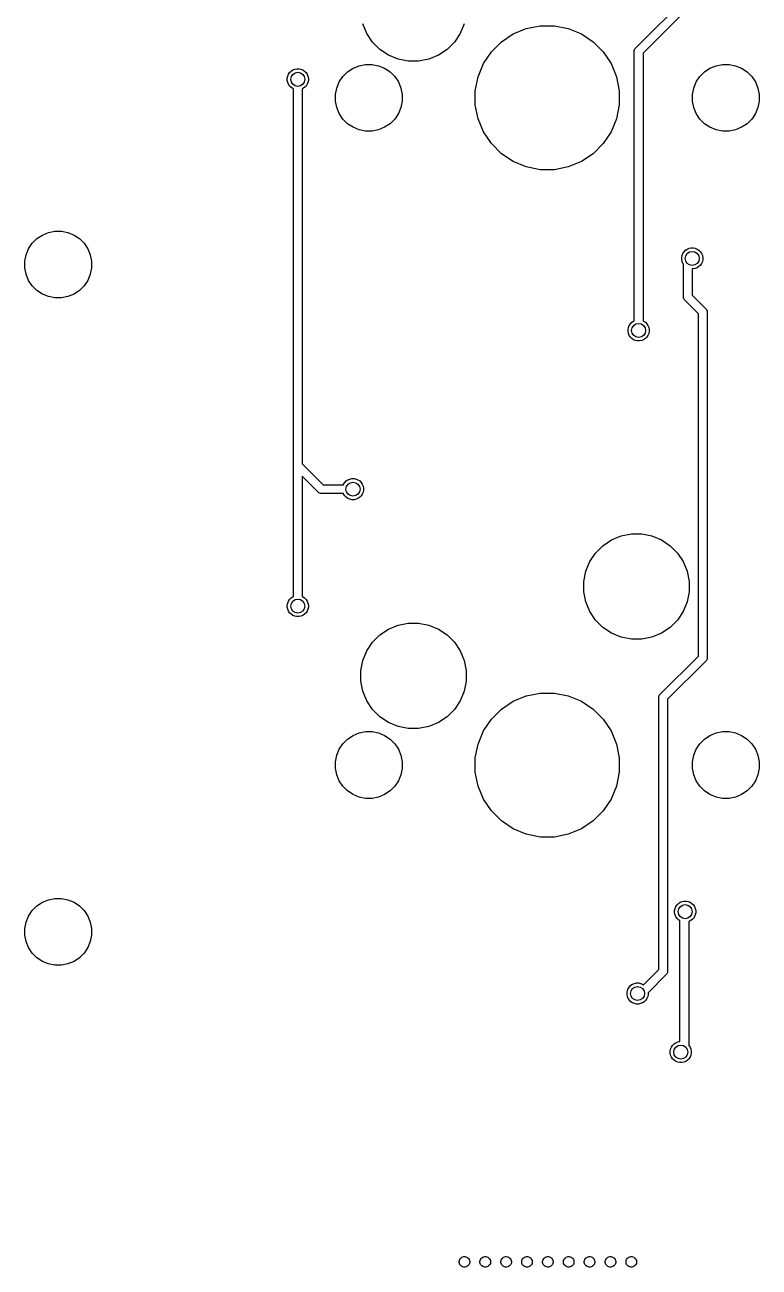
# Model space of a CAD drawing. Extents: x 0.5 to 11.1, y -4 to -0.9.
# Drawn here: x 1.702 to 2.525, y -3.281 to -1.888 of the extents above; entities that cross this region are included whole.
import ezdxf

# ---------------------------------------------------------------- set-up
doc = ezdxf.new("R2010")
doc.units = 0
doc.header["$MEASUREMENT"] = 0
doc.layers.add('BLACK', color=7, linetype='CONTINUOUS')

msp = doc.modelspace()

# ---------------------------------------------------------------- linework, layer by layer
at = {"layer": 'BLACK', "linetype": 'CONTINUOUS'}
for p, q in [((2.38675, -1.91387), (2.46781, -1.8328)), ((2.47605, -1.83849), (2.39498, -1.91956)), ((2.08536, -1.89766), (2.08091, -1.88691)), ((2.19448, -1.88691), (2.19003, -1.89766)), ((2.24947, -1.89816), (2.26416, -1.89208)), ((2.26416, -1.89208), (2.27975, -1.88898)), ((2.27975, -1.88898), (2.29565, -1.88898)), ((2.29565, -1.88898), (2.31124, -1.89208)), ((2.31124, -1.89208), (2.32593, -1.89816)), ((2.09183, -1.90733), (2.08536, -1.89766)), ((2.10005, -1.91556), (2.09183, -1.90733)), ((2.18357, -1.90733), (2.17534, -1.91556)), ((2.19003, -1.89766), (2.18357, -1.90733)), ((2.22501, -1.91824), (2.23625, -1.90699)), ((2.23625, -1.90699), (2.24947, -1.89816)), ((2.32593, -1.89816), (2.33915, -1.90699)), ((2.33915, -1.90699), (2.35039, -1.91824)), ((2.10972, -1.92202), (2.10005, -1.91556)), ((2.17534, -1.91556), (2.16567, -1.92202)), ((2.21617, -1.93146), (2.22501, -1.91824)), ((2.35039, -1.91824), (2.35922, -1.93146)), ((2.38511, -1.91752), (2.38521, -1.91655)), ((2.38514, -1.91776), (2.38511, -1.91752)), ((2.38514, -2.21977), (2.38514, -1.91776)), ((2.38521, -1.91655), (2.38549, -1.91563)), ((2.38549, -1.91563), (2.38595, -1.91477)), ((2.38595, -1.91477), (2.38641, -1.91421)), ((2.38641, -1.91421), (2.38656, -1.91402)), ((2.38641, -1.91421), (2.38641, -1.91421)), ((2.38656, -1.91402), (2.38675, -1.91387)), ((2.39498, -1.91956), (2.39498, -2.21977)), ((2.06998, -1.93654), (2.07679, -1.93372)), ((2.07679, -1.93372), (2.08401, -1.93228)), ((2.08401, -1.93228), (2.09138, -1.93228)), ((2.09138, -1.93228), (2.09861, -1.93372)), ((2.09861, -1.93372), (2.10541, -1.93654)), ((2.12047, -1.92647), (2.10972, -1.92202)), ((2.13188, -1.92874), (2.12047, -1.92647)), ((2.14351, -1.92874), (2.13188, -1.92874)), ((2.15492, -1.92647), (2.14351, -1.92874)), ((2.16567, -1.92202), (2.15492, -1.92647)), ((2.21009, -1.94614), (2.21617, -1.93146)), ((2.35922, -1.93146), (2.3653, -1.94614)), ((2.46998, -1.93654), (2.47679, -1.93372)), ((2.47679, -1.93372), (2.48401, -1.93228)), ((2.48401, -1.93228), (2.49138, -1.93228)), ((2.49138, -1.93228), (2.49861, -1.93372)), ((2.49861, -1.93372), (2.50541, -1.93654)), ((1.99636, -1.94785), (1.99681, -1.94557)), ((1.99636, -1.95018), (1.99636, -1.94785)), ((1.99681, -1.94557), (1.9977, -1.94342)), ((1.9977, -1.94342), (1.999, -1.94149)), ((1.999, -1.94149), (2.00064, -1.93984)), ((2.00064, -1.93984), (2.00257, -1.93855)), ((2.00257, -1.93855), (2.00472, -1.93766)), ((2.00472, -1.93766), (2.00701, -1.9372)), ((2.00701, -1.9372), (2.00933, -1.9372)), ((2.00933, -1.9372), (2.01161, -1.93766)), ((2.01161, -1.93766), (2.01376, -1.93855)), ((2.01376, -1.93855), (2.0157, -1.93984)), ((2.0157, -1.93984), (2.01734, -1.94149)), ((2.01734, -1.94149), (2.01864, -1.94342)), ((2.01864, -1.94342), (2.01953, -1.94557)), ((2.01953, -1.94557), (2.01998, -1.94785)), ((2.01998, -1.94785), (2.01998, -1.95018)), ((2.05455, -1.95197), (2.05865, -1.94584)), ((2.05865, -1.94584), (2.06385, -1.94063)), ((2.06385, -1.94063), (2.06998, -1.93654)), ((2.10541, -1.93654), (2.11154, -1.94063)), ((2.11154, -1.94063), (2.11675, -1.94584)), ((2.11675, -1.94584), (2.12084, -1.95197)), ((2.20699, -1.96174), (2.21009, -1.94614)), ((2.3653, -1.94614), (2.36841, -1.96174)), ((2.45455, -1.95197), (2.45865, -1.94584)), ((2.45865, -1.94584), (2.46385, -1.94063)), ((2.46385, -1.94063), (2.46998, -1.93654)), ((2.50541, -1.93654), (2.51154, -1.94063)), ((2.51154, -1.94063), (2.51675, -1.94584)), ((2.51675, -1.94584), (2.52084, -1.95197)), ((1.99681, -1.95246), (1.99636, -1.95018)), ((1.9977, -1.95461), (1.99681, -1.95246)), ((1.999, -1.95654), (1.9977, -1.95461)), ((2.00064, -1.95819), (1.999, -1.95654)), ((2.00257, -1.95948), (2.00064, -1.95819)), ((2.00325, -1.95976), (2.00257, -1.95948)), ((2.00325, -2.38184), (2.00325, -1.95976)), ((2.01376, -1.95948), (2.01309, -1.95976)), ((2.01309, -1.95976), (2.01309, -2.38005)), ((2.0157, -1.95819), (2.01376, -1.95948)), ((2.01734, -1.95654), (2.0157, -1.95819)), ((2.01864, -1.95461), (2.01734, -1.95654)), ((2.01953, -1.95246), (2.01864, -1.95461)), ((2.01998, -1.95018), (2.01953, -1.95246)), ((2.0503, -1.966), (2.05173, -1.95878)), ((2.05173, -1.95878), (2.05455, -1.95197)), ((2.12084, -1.95197), (2.12366, -1.95878)), ((2.12366, -1.95878), (2.1251, -1.966)), ((2.20699, -1.97763), (2.20699, -1.96174)), ((2.36841, -1.96174), (2.36841, -1.97763)), ((2.4503, -1.966), (2.45173, -1.95878)), ((2.45173, -1.95878), (2.45455, -1.95197)), ((2.52084, -1.95197), (2.52366, -1.95878)), ((2.52366, -1.95878), (2.5251, -1.966)), ((2.0503, -1.97337), (2.0503, -1.966)), ((2.05173, -1.98059), (2.0503, -1.97337)), ((2.1251, -1.97337), (2.12366, -1.98059)), ((2.1251, -1.966), (2.1251, -1.97337)), ((2.4503, -1.97337), (2.4503, -1.966)), ((2.45173, -1.98059), (2.4503, -1.97337)), ((2.5251, -1.97337), (2.52366, -1.98059)), ((2.5251, -1.966), (2.5251, -1.97337)), ((2.05455, -1.9874), (2.05173, -1.98059)), ((2.05865, -1.99353), (2.05455, -1.9874)), ((2.12084, -1.9874), (2.11675, -1.99353)), ((2.12366, -1.98059), (2.12084, -1.9874)), ((2.21009, -1.99323), (2.20699, -1.97763)), ((2.36841, -1.97763), (2.3653, -1.99323)), ((2.45455, -1.9874), (2.45173, -1.98059)), ((2.45865, -1.99353), (2.45455, -1.9874)), ((2.52084, -1.9874), (2.51675, -1.99353)), ((2.52366, -1.98059), (2.52084, -1.9874)), ((2.06385, -1.99874), (2.05865, -1.99353)), ((2.06998, -2.00283), (2.06385, -1.99874)), ((2.07679, -2.00565), (2.06998, -2.00283)), ((2.10541, -2.00283), (2.09861, -2.00565)), ((2.11154, -1.99874), (2.10541, -2.00283)), ((2.11675, -1.99353), (2.11154, -1.99874)), ((2.21617, -2.00791), (2.21009, -1.99323)), ((2.3653, -1.99323), (2.35922, -2.00791)), ((2.46385, -1.99874), (2.45865, -1.99353)), ((2.46998, -2.00283), (2.46385, -1.99874)), ((2.47679, -2.00565), (2.46998, -2.00283)), ((2.50541, -2.00283), (2.49861, -2.00565)), ((2.51154, -1.99874), (2.50541, -2.00283)), ((2.51675, -1.99353), (2.51154, -1.99874)), ((2.08401, -2.00709), (2.07679, -2.00565)), ((2.09138, -2.00709), (2.08401, -2.00709)), ((2.09861, -2.00565), (2.09138, -2.00709)), ((2.22501, -2.02113), (2.21617, -2.00791)), ((2.35922, -2.00791), (2.35039, -2.02113)), ((2.48401, -2.00709), (2.47679, -2.00565)), ((2.49138, -2.00709), (2.48401, -2.00709)), ((2.49861, -2.00565), (2.49138, -2.00709)), ((2.23625, -2.03238), (2.22501, -2.02113)), ((2.24947, -2.04121), (2.23625, -2.03238)), ((2.33915, -2.03238), (2.32593, -2.04121)), ((2.35039, -2.02113), (2.33915, -2.03238)), ((2.26416, -2.04729), (2.24947, -2.04121)), ((2.32593, -2.04121), (2.31124, -2.04729)), ((2.27975, -2.05039), (2.26416, -2.04729)), ((2.29565, -2.05039), (2.27975, -2.05039)), ((2.31124, -2.04729), (2.29565, -2.05039)), ((1.71061, -2.13285), (1.71582, -2.12764)), ((1.71582, -2.12764), (1.72195, -2.12355)), ((1.72195, -2.12355), (1.72876, -2.12073)), ((1.72876, -2.12073), (1.73598, -2.11929)), ((1.73598, -2.11929), (1.74335, -2.11929)), ((1.74335, -2.11929), (1.75057, -2.12073)), ((1.75057, -2.12073), (1.75738, -2.12355)), ((1.75738, -2.12355), (1.76351, -2.12764)), ((1.76351, -2.12764), (1.76872, -2.13285)), ((1.7037, -2.14578), (1.70652, -2.13898)), ((1.70652, -2.13898), (1.71061, -2.13285)), ((1.76872, -2.13285), (1.77281, -2.13898)), ((1.77281, -2.13898), (1.77563, -2.14578)), ((2.43874, -2.14636), (2.43963, -2.14421)), ((2.43963, -2.14421), (2.44092, -2.14227)), ((2.44092, -2.14227), (2.44257, -2.14063)), ((2.44257, -2.14063), (2.4445, -2.13934)), ((2.4445, -2.13934), (2.44665, -2.13845)), ((2.44665, -2.13845), (2.44894, -2.13799)), ((2.44894, -2.13799), (2.45126, -2.13799)), ((2.45126, -2.13799), (2.45354, -2.13845)), ((2.45354, -2.13845), (2.45569, -2.13934)), ((2.45569, -2.13934), (2.45763, -2.14063)), ((2.45763, -2.14063), (2.45927, -2.14227)), ((2.45927, -2.14227), (2.46057, -2.14421)), ((2.46057, -2.14421), (2.46146, -2.14636)), ((1.70226, -2.15301), (1.7037, -2.14578)), ((1.70226, -2.16038), (1.70226, -2.15301)), ((1.77563, -2.14578), (1.77707, -2.15301)), ((1.77707, -2.15301), (1.77707, -2.16038)), ((2.43829, -2.14864), (2.43874, -2.14636)), ((2.43829, -2.15097), (2.43829, -2.14864)), ((2.43874, -2.15325), (2.43829, -2.15097)), ((2.43963, -2.1554), (2.43874, -2.15325)), ((2.44026, -2.15633), (2.43963, -2.1554)), ((2.44026, -2.19287), (2.44026, -2.15633)), ((2.45927, -2.15733), (2.45763, -2.15898)), ((2.46057, -2.1554), (2.45927, -2.15733)), ((2.46146, -2.15325), (2.46057, -2.1554)), ((2.46146, -2.14636), (2.46191, -2.14864)), ((2.46191, -2.15097), (2.46146, -2.15325)), ((2.46191, -2.14864), (2.46191, -2.15097)), ((1.7037, -2.1676), (1.70226, -2.16038)), ((1.70652, -2.17441), (1.7037, -2.1676)), ((1.77563, -2.1676), (1.77281, -2.17441)), ((1.77707, -2.16038), (1.77563, -2.1676)), ((2.45126, -2.16161), (2.4501, -2.16161)), ((2.4501, -2.16161), (2.4501, -2.19107)), ((2.45354, -2.16116), (2.45126, -2.16161)), ((2.45569, -2.16027), (2.45354, -2.16116)), ((2.45763, -2.15898), (2.45569, -2.16027)), ((1.71061, -2.18054), (1.70652, -2.17441)), ((1.71582, -2.18574), (1.71061, -2.18054)), ((1.72195, -2.18984), (1.71582, -2.18574)), ((1.76351, -2.18574), (1.75738, -2.18984)), ((1.76872, -2.18054), (1.76351, -2.18574)), ((1.77281, -2.17441), (1.76872, -2.18054)), ((1.72876, -2.19266), (1.72195, -2.18984)), ((1.73598, -2.19409), (1.72876, -2.19266)), ((1.74335, -2.19409), (1.73598, -2.19409)), ((1.75057, -2.19266), (1.74335, -2.19409)), ((1.75738, -2.18984), (1.75057, -2.19266)), ((2.44023, -2.19311), (2.44026, -2.19287)), ((2.44026, -2.19335), (2.44023, -2.19311)), ((2.44033, -2.19407), (2.44026, -2.19335)), ((2.44026, -2.19335), (2.44026, -2.19335)), ((2.44061, -2.195), (2.44033, -2.19407)), ((2.44107, -2.19586), (2.44061, -2.195)), ((2.44168, -2.19661), (2.44107, -2.19586)), ((2.44187, -2.19676), (2.44168, -2.19661)), ((2.45699, -2.21188), (2.44187, -2.19676)), ((2.4501, -2.19107), (2.46522, -2.20619)), ((2.45699, -2.5956), (2.45699, -2.21188)), ((2.46522, -2.20619), (2.46541, -2.20635)), ((2.46541, -2.20635), (2.46556, -2.20653)), ((2.46556, -2.20653), (2.46556, -2.20653)), ((2.46556, -2.20653), (2.46587, -2.20691)), ((2.46587, -2.20691), (2.46602, -2.2071)), ((2.46602, -2.2071), (2.46648, -2.20795)), ((2.46648, -2.20795), (2.46676, -2.20888)), ((2.46676, -2.20888), (2.46683, -2.2096)), ((2.46683, -2.2096), (2.46683, -2.2096)), ((2.46683, -2.2096), (2.46685, -2.20984)), ((2.46685, -2.20984), (2.46683, -2.21008)), ((2.46683, -2.21008), (2.46683, -2.5974)), ((2.37825, -2.22935), (2.3787, -2.22707)), ((2.3787, -2.22707), (2.37959, -2.22492)), ((2.37959, -2.22492), (2.38088, -2.22298)), ((2.38088, -2.22298), (2.38253, -2.22134)), ((2.38253, -2.22134), (2.38446, -2.22004)), ((2.38446, -2.22004), (2.38514, -2.21977)), ((2.39498, -2.21977), (2.39565, -2.22004)), ((2.39565, -2.22004), (2.39759, -2.22134)), ((2.39759, -2.22134), (2.39923, -2.22298)), ((2.39923, -2.22298), (2.40053, -2.22492)), ((2.40053, -2.22492), (2.40142, -2.22707)), ((2.40142, -2.22707), (2.40187, -2.22935)), ((2.37825, -2.23168), (2.37825, -2.22935)), ((2.3787, -2.23396), (2.37825, -2.23168)), ((2.37959, -2.23611), (2.3787, -2.23396)), ((2.38088, -2.23804), (2.37959, -2.23611)), ((2.38253, -2.23969), (2.38088, -2.23804)), ((2.38446, -2.24098), (2.38253, -2.23969)), ((2.38661, -2.24187), (2.38446, -2.24098)), ((2.3889, -2.24232), (2.38661, -2.24187)), ((2.3935, -2.24187), (2.39122, -2.24232)), ((2.39565, -2.24098), (2.3935, -2.24187)), ((2.39759, -2.23969), (2.39565, -2.24098)), ((2.39923, -2.23804), (2.39759, -2.23969)), ((2.40053, -2.23611), (2.39923, -2.23804)), ((2.40142, -2.23396), (2.40053, -2.23611)), ((2.40187, -2.23168), (2.40142, -2.23396)), ((2.40187, -2.22935), (2.40187, -2.23168)), ((2.39122, -2.24232), (2.3889, -2.24232)), ((2.01309, -2.38005), (2.03657, -2.40353)), ((2.00322, -2.38209), (2.00325, -2.38185)), ((2.00325, -2.38233), (2.00322, -2.38209)), ((2.00325, -2.38185), (2.00325, -2.38184)), ((2.00325, -2.38185), (2.00325, -2.38185)), ((2.00325, -2.52882), (2.00325, -2.38233)), ((2.03088, -2.41176), (2.01309, -2.39397)), ((2.01309, -2.39397), (2.01309, -2.52882)), ((2.03657, -2.40353), (2.05922, -2.40353)), ((2.05922, -2.40353), (2.0595, -2.40285)), ((2.0595, -2.40285), (2.06079, -2.40092)), ((2.06079, -2.40092), (2.06243, -2.39927)), ((2.06243, -2.39927), (2.06437, -2.39798)), ((2.06437, -2.39798), (2.06652, -2.39709)), ((2.06652, -2.39709), (2.0688, -2.39664)), ((2.0688, -2.39664), (2.07113, -2.39664)), ((2.07113, -2.39664), (2.07341, -2.39709)), ((2.07341, -2.39709), (2.07556, -2.39798)), ((2.07556, -2.39798), (2.07749, -2.39927)), ((2.07749, -2.39927), (2.07914, -2.40092)), ((2.07914, -2.40092), (2.08043, -2.40285)), ((2.08043, -2.40285), (2.08132, -2.405)), ((2.08132, -2.405), (2.08177, -2.40728)), ((2.08177, -2.40728), (2.08177, -2.40961)), ((2.03103, -2.41194), (2.03088, -2.41176)), ((2.03122, -2.4121), (2.03103, -2.41194)), ((2.03161, -2.41242), (2.03122, -2.4121)), ((2.03122, -2.4121), (2.03122, -2.4121)), ((2.03178, -2.41256), (2.03161, -2.41242)), ((2.03264, -2.41302), (2.03178, -2.41256)), ((2.03357, -2.4133), (2.03264, -2.41302)), ((2.03429, -2.41337), (2.03357, -2.4133)), ((2.03453, -2.41339), (2.03429, -2.41337)), ((2.03429, -2.41337), (2.03429, -2.41337)), ((2.03477, -2.41337), (2.03453, -2.41339)), ((2.05922, -2.41337), (2.03477, -2.41337)), ((2.0595, -2.41404), (2.05922, -2.41337)), ((2.06079, -2.41598), (2.0595, -2.41404)), ((2.06243, -2.41762), (2.06079, -2.41598)), ((2.06437, -2.41891), (2.06243, -2.41762)), ((2.06652, -2.41981), (2.06437, -2.41891)), ((2.0688, -2.42026), (2.06652, -2.41981)), ((2.07113, -2.42026), (2.0688, -2.42026)), ((2.07341, -2.41981), (2.07113, -2.42026)), ((2.07556, -2.41891), (2.07341, -2.41981)), ((2.07749, -2.41762), (2.07556, -2.41891)), ((2.07914, -2.41598), (2.07749, -2.41762)), ((2.08043, -2.41404), (2.07914, -2.41598)), ((2.08132, -2.41189), (2.08043, -2.41404)), ((2.08177, -2.40961), (2.08132, -2.41189)), ((2.35972, -2.46538), (2.37047, -2.46093)), ((2.37047, -2.46093), (2.38188, -2.45866)), ((2.38188, -2.45866), (2.39351, -2.45866)), ((2.39351, -2.45866), (2.40492, -2.46093)), ((2.40492, -2.46093), (2.41567, -2.46538)), ((2.34183, -2.48007), (2.35005, -2.47185)), ((2.35005, -2.47185), (2.35972, -2.46538)), ((2.41567, -2.46538), (2.42534, -2.47185)), ((2.42534, -2.47185), (2.43357, -2.48007)), ((2.33091, -2.50049), (2.33536, -2.48974)), ((2.33536, -2.48974), (2.34183, -2.48007)), ((2.43357, -2.48007), (2.44003, -2.48974)), ((2.44003, -2.48974), (2.44448, -2.50049)), ((2.32864, -2.5119), (2.33091, -2.50049)), ((2.44448, -2.50049), (2.44675, -2.5119)), ((2.32864, -2.52353), (2.32864, -2.5119)), ((2.44675, -2.5119), (2.44675, -2.52353)), ((1.99681, -2.53612), (1.9977, -2.53397)), ((1.9977, -2.53397), (1.999, -2.53204)), ((1.999, -2.53204), (2.00064, -2.53039)), ((2.00064, -2.53039), (2.00257, -2.5291)), ((2.00257, -2.5291), (2.00325, -2.52882)), ((2.01309, -2.52882), (2.01376, -2.5291)), ((2.01376, -2.5291), (2.0157, -2.53039)), ((2.0157, -2.53039), (2.01734, -2.53204)), ((2.01734, -2.53204), (2.01864, -2.53397)), ((2.01864, -2.53397), (2.01953, -2.53612)), ((2.33091, -2.53494), (2.32864, -2.52353)), ((2.44675, -2.52353), (2.44448, -2.53494)), ((1.99636, -2.5384), (1.99681, -2.53612)), ((1.99636, -2.54073), (1.99636, -2.5384)), ((1.99681, -2.54301), (1.99636, -2.54073)), ((1.9977, -2.54516), (1.99681, -2.54301)), ((1.999, -2.5471), (1.9977, -2.54516)), ((2.00064, -2.54874), (1.999, -2.5471)), ((2.01734, -2.5471), (2.0157, -2.54874)), ((2.01864, -2.54516), (2.01734, -2.5471)), ((2.01953, -2.54301), (2.01864, -2.54516)), ((2.01953, -2.53612), (2.01998, -2.5384)), ((2.01998, -2.54073), (2.01953, -2.54301)), ((2.01998, -2.5384), (2.01998, -2.54073)), ((2.33536, -2.54569), (2.33091, -2.53494)), ((2.34183, -2.55536), (2.33536, -2.54569)), ((2.44003, -2.54569), (2.43357, -2.55536)), ((2.44448, -2.53494), (2.44003, -2.54569)), ((2.00257, -2.55003), (2.00064, -2.54874)), ((2.00472, -2.55092), (2.00257, -2.55003)), ((2.00701, -2.55138), (2.00472, -2.55092)), ((2.00933, -2.55138), (2.00701, -2.55138)), ((2.01161, -2.55092), (2.00933, -2.55138)), ((2.01376, -2.55003), (2.01161, -2.55092)), ((2.0157, -2.54874), (2.01376, -2.55003)), ((2.10972, -2.56538), (2.12047, -2.56093)), ((2.12047, -2.56093), (2.13188, -2.55866)), ((2.13188, -2.55866), (2.14351, -2.55866)), ((2.14351, -2.55866), (2.15492, -2.56093)), ((2.15492, -2.56093), (2.16567, -2.56538)), ((2.35005, -2.56359), (2.34183, -2.55536)), ((2.43357, -2.55536), (2.42534, -2.56359)), ((2.09183, -2.58007), (2.10005, -2.57185)), ((2.10005, -2.57185), (2.10972, -2.56538)), ((2.16567, -2.56538), (2.17534, -2.57185)), ((2.17534, -2.57185), (2.18357, -2.58007)), ((2.35972, -2.57005), (2.35005, -2.56359)), ((2.37047, -2.5745), (2.35972, -2.57005)), ((2.38188, -2.57677), (2.37047, -2.5745)), ((2.40492, -2.5745), (2.39351, -2.57677)), ((2.41567, -2.57005), (2.40492, -2.5745)), ((2.42534, -2.56359), (2.41567, -2.57005)), ((2.08091, -2.60049), (2.08536, -2.58974)), ((2.08536, -2.58974), (2.09183, -2.58007)), ((2.18357, -2.58007), (2.19003, -2.58974)), ((2.19003, -2.58974), (2.19448, -2.60049)), ((2.39351, -2.57677), (2.38188, -2.57677)), ((2.07864, -2.6119), (2.08091, -2.60049)), ((2.19448, -2.60049), (2.19675, -2.6119)), ((2.41431, -2.63828), (2.45699, -2.5956)), ((2.46522, -2.60129), (2.42254, -2.64397)), ((2.46541, -2.60113), (2.46522, -2.60129)), ((2.46565, -2.60083), (2.46541, -2.60113)), ((2.46602, -2.60038), (2.46565, -2.60083)), ((2.46648, -2.59953), (2.46602, -2.60038)), ((2.46654, -2.59931), (2.46648, -2.59953)), ((2.46676, -2.5986), (2.46654, -2.59931)), ((2.46683, -2.59788), (2.46676, -2.5986)), ((2.46683, -2.5974), (2.46685, -2.59764)), ((2.46685, -2.59764), (2.46683, -2.59788)), ((2.46683, -2.59788), (2.46683, -2.59788)), ((2.07864, -2.62353), (2.07864, -2.6119)), ((2.19675, -2.6119), (2.19675, -2.62353)), ((2.08091, -2.63494), (2.07864, -2.62353)), ((2.19675, -2.62353), (2.19448, -2.63494)), ((2.08536, -2.64569), (2.08091, -2.63494)), ((2.09183, -2.65536), (2.08536, -2.64569)), ((2.19003, -2.64569), (2.18357, -2.65536)), ((2.19448, -2.63494), (2.19003, -2.64569)), ((2.24947, -2.64619), (2.26416, -2.64011)), ((2.26416, -2.64011), (2.27975, -2.63701)), ((2.27975, -2.63701), (2.29565, -2.63701)), ((2.29565, -2.63701), (2.31124, -2.64011)), ((2.31124, -2.64011), (2.32593, -2.64619)), ((2.41267, -2.64193), (2.41277, -2.64096)), ((2.4127, -2.64217), (2.41267, -2.64193)), ((2.4127, -2.94698), (2.4127, -2.64217)), ((2.41277, -2.64096), (2.41305, -2.64004)), ((2.41305, -2.64004), (2.41351, -2.63918)), ((2.41351, -2.63918), (2.41397, -2.63862)), ((2.41397, -2.63862), (2.41412, -2.63843)), ((2.41397, -2.63862), (2.41397, -2.63862)), ((2.41412, -2.63843), (2.41431, -2.63828)), ((2.42254, -2.64397), (2.42254, -2.94877)), ((2.10005, -2.66359), (2.09183, -2.65536)), ((2.18357, -2.65536), (2.17534, -2.66359)), ((2.22501, -2.66627), (2.23625, -2.65503)), ((2.23625, -2.65503), (2.24947, -2.64619)), ((2.32593, -2.64619), (2.33915, -2.65503)), ((2.33915, -2.65503), (2.35039, -2.66627)), ((2.10972, -2.67005), (2.10005, -2.66359)), ((2.12047, -2.6745), (2.10972, -2.67005)), ((2.16567, -2.67005), (2.15492, -2.6745)), ((2.17534, -2.66359), (2.16567, -2.67005)), ((2.21617, -2.67949), (2.22501, -2.66627)), ((2.35039, -2.66627), (2.35922, -2.67949)), ((2.06385, -2.68866), (2.06998, -2.68457)), ((2.06998, -2.68457), (2.07679, -2.68175)), ((2.07679, -2.68175), (2.08401, -2.68031)), ((2.08401, -2.68031), (2.09138, -2.68031)), ((2.09138, -2.68031), (2.09861, -2.68175)), ((2.09861, -2.68175), (2.10541, -2.68457)), ((2.10541, -2.68457), (2.11154, -2.68866)), ((2.13188, -2.67677), (2.12047, -2.6745)), ((2.14351, -2.67677), (2.13188, -2.67677)), ((2.15492, -2.6745), (2.14351, -2.67677)), ((2.21009, -2.69417), (2.21617, -2.67949)), ((2.35922, -2.67949), (2.3653, -2.69417)), ((2.46385, -2.68866), (2.46998, -2.68457)), ((2.46998, -2.68457), (2.47679, -2.68175)), ((2.47679, -2.68175), (2.48401, -2.68031)), ((2.48401, -2.68031), (2.49138, -2.68031)), ((2.49138, -2.68031), (2.49861, -2.68175)), ((2.49861, -2.68175), (2.50541, -2.68457)), ((2.50541, -2.68457), (2.51154, -2.68866)), ((2.05173, -2.70681), (2.05455, -2.7)), ((2.05455, -2.7), (2.05865, -2.69387)), ((2.05865, -2.69387), (2.06385, -2.68866)), ((2.11154, -2.68866), (2.11675, -2.69387)), ((2.11675, -2.69387), (2.12084, -2.7)), ((2.12084, -2.7), (2.12366, -2.70681)), ((2.20699, -2.70977), (2.21009, -2.69417)), ((2.3653, -2.69417), (2.36841, -2.70977)), ((2.45173, -2.70681), (2.45455, -2.7)), ((2.45455, -2.7), (2.45865, -2.69387)), ((2.45865, -2.69387), (2.46385, -2.68866)), ((2.51154, -2.68866), (2.51675, -2.69387)), ((2.51675, -2.69387), (2.52084, -2.7)), ((2.52084, -2.7), (2.52366, -2.70681)), ((2.0503, -2.71403), (2.05173, -2.70681)), ((2.0503, -2.7214), (2.0503, -2.71403)), ((2.12366, -2.70681), (2.1251, -2.71403)), ((2.1251, -2.71403), (2.1251, -2.7214)), ((2.20699, -2.72567), (2.20699, -2.70977)), ((2.36841, -2.70977), (2.36841, -2.72567)), ((2.4503, -2.71403), (2.45173, -2.70681)), ((2.4503, -2.7214), (2.4503, -2.71403)), ((2.52366, -2.70681), (2.5251, -2.71403)), ((2.5251, -2.71403), (2.5251, -2.7214)), ((2.05173, -2.72863), (2.0503, -2.7214)), ((2.05455, -2.73543), (2.05173, -2.72863)), ((2.12366, -2.72863), (2.12084, -2.73543)), ((2.1251, -2.7214), (2.12366, -2.72863)), ((2.21009, -2.74126), (2.20699, -2.72567)), ((2.36841, -2.72567), (2.3653, -2.74126)), ((2.45173, -2.72863), (2.4503, -2.7214)), ((2.45455, -2.73543), (2.45173, -2.72863)), ((2.52366, -2.72863), (2.52084, -2.73543)), ((2.5251, -2.7214), (2.52366, -2.72863)), ((2.05865, -2.74156), (2.05455, -2.73543)), ((2.06385, -2.74677), (2.05865, -2.74156)), ((2.11675, -2.74156), (2.11154, -2.74677)), ((2.12084, -2.73543), (2.11675, -2.74156)), ((2.21617, -2.75595), (2.21009, -2.74126)), ((2.3653, -2.74126), (2.35922, -2.75595)), ((2.45865, -2.74156), (2.45455, -2.73543)), ((2.46385, -2.74677), (2.45865, -2.74156)), ((2.51675, -2.74156), (2.51154, -2.74677)), ((2.52084, -2.73543), (2.51675, -2.74156)), ((2.06998, -2.75086), (2.06385, -2.74677)), ((2.07679, -2.75368), (2.06998, -2.75086)), ((2.08401, -2.75512), (2.07679, -2.75368)), ((2.09138, -2.75512), (2.08401, -2.75512)), ((2.09861, -2.75368), (2.09138, -2.75512)), ((2.10541, -2.75086), (2.09861, -2.75368)), ((2.11154, -2.74677), (2.10541, -2.75086)), ((2.22501, -2.76917), (2.21617, -2.75595)), ((2.35922, -2.75595), (2.35039, -2.76917)), ((2.46998, -2.75086), (2.46385, -2.74677)), ((2.47679, -2.75368), (2.46998, -2.75086)), ((2.48401, -2.75512), (2.47679, -2.75368)), ((2.49138, -2.75512), (2.48401, -2.75512)), ((2.49861, -2.75368), (2.49138, -2.75512)), ((2.50541, -2.75086), (2.49861, -2.75368)), ((2.51154, -2.74677), (2.50541, -2.75086)), ((2.23625, -2.78041), (2.22501, -2.76917)), ((2.35039, -2.76917), (2.33915, -2.78041)), ((2.24947, -2.78924), (2.23625, -2.78041)), ((2.33915, -2.78041), (2.32593, -2.78924)), ((2.26416, -2.79532), (2.24947, -2.78924)), ((2.27975, -2.79843), (2.26416, -2.79532)), ((2.29565, -2.79843), (2.27975, -2.79843)), ((2.31124, -2.79532), (2.29565, -2.79843)), ((2.32593, -2.78924), (2.31124, -2.79532)), ((1.72195, -2.87158), (1.72876, -2.86876)), ((1.72876, -2.86876), (1.73598, -2.86732)), ((1.73598, -2.86732), (1.74335, -2.86732)), ((1.74335, -2.86732), (1.75057, -2.86876)), ((1.75057, -2.86876), (1.75738, -2.87158)), ((1.70652, -2.88701), (1.71061, -2.88088)), ((1.71061, -2.88088), (1.71582, -2.87567)), ((1.71582, -2.87567), (1.72195, -2.87158)), ((1.75738, -2.87158), (1.76351, -2.87567)), ((1.76351, -2.87567), (1.76872, -2.88088)), ((1.76872, -2.88088), (1.77281, -2.88701)), ((2.43041, -2.88092), (2.43087, -2.87864)), ((2.43041, -2.88325), (2.43041, -2.88092)), ((2.43087, -2.87864), (2.43176, -2.87649)), ((2.43176, -2.87649), (2.43305, -2.87456)), ((2.43305, -2.87456), (2.4347, -2.87291)), ((2.4347, -2.87291), (2.43663, -2.87162)), ((2.43663, -2.87162), (2.43878, -2.87073)), ((2.43878, -2.87073), (2.44106, -2.87028)), ((2.44106, -2.87028), (2.44339, -2.87028)), ((2.44339, -2.87028), (2.44567, -2.87073)), ((2.44567, -2.87073), (2.44782, -2.87162)), ((2.44782, -2.87162), (2.44975, -2.87291)), ((2.44975, -2.87291), (2.4514, -2.87456)), ((2.4514, -2.87456), (2.45269, -2.87649)), ((2.45269, -2.87649), (2.45358, -2.87864)), ((2.45358, -2.87864), (2.45404, -2.88092)), ((2.45404, -2.88092), (2.45404, -2.88325)), ((1.70226, -2.90104), (1.7037, -2.89381)), ((1.7037, -2.89381), (1.70652, -2.88701)), ((1.77281, -2.88701), (1.77563, -2.89381)), ((1.77563, -2.89381), (1.77707, -2.90104)), ((2.43087, -2.88553), (2.43041, -2.88325)), ((2.43176, -2.88768), (2.43087, -2.88553)), ((2.43305, -2.88962), (2.43176, -2.88768)), ((2.4347, -2.89126), (2.43305, -2.88962)), ((2.43632, -2.89235), (2.4347, -2.89126)), ((2.43632, -3.02776), (2.43632, -2.89235)), ((2.44782, -2.89255), (2.44616, -2.89324)), ((2.44616, -2.89324), (2.44616, -3.03172)), ((2.44975, -2.89126), (2.44782, -2.89255)), ((2.4514, -2.88962), (2.44975, -2.89126)), ((2.45269, -2.88768), (2.4514, -2.88962)), ((2.45358, -2.88553), (2.45269, -2.88768)), ((2.45404, -2.88325), (2.45358, -2.88553)), ((1.70226, -2.90841), (1.70226, -2.90104)), ((1.7037, -2.91563), (1.70226, -2.90841)), ((1.77707, -2.90841), (1.77563, -2.91563)), ((1.77707, -2.90104), (1.77707, -2.90841)), ((1.70652, -2.92244), (1.7037, -2.91563)), ((1.71061, -2.92857), (1.70652, -2.92244)), ((1.77281, -2.92244), (1.76872, -2.92857)), ((1.77563, -2.91563), (1.77281, -2.92244)), ((1.71582, -2.93378), (1.71061, -2.92857)), ((1.72195, -2.93787), (1.71582, -2.93378)), ((1.72876, -2.94069), (1.72195, -2.93787)), ((1.75738, -2.93787), (1.75057, -2.94069)), ((1.76351, -2.93378), (1.75738, -2.93787)), ((1.76872, -2.92857), (1.76351, -2.93378)), ((1.73598, -2.94213), (1.72876, -2.94069)), ((1.74335, -2.94213), (1.73598, -2.94213)), ((1.75057, -2.94069), (1.74335, -2.94213)), ((2.39557, -2.96411), (2.4127, -2.94698)), ((2.42127, -2.95233), (2.42111, -2.95251)), ((2.42173, -2.95176), (2.42127, -2.95232)), ((2.42127, -2.95232), (2.42127, -2.95233)), ((2.42219, -2.95091), (2.42173, -2.95176)), ((2.4224, -2.9502), (2.42219, -2.95091)), ((2.42247, -2.94998), (2.4224, -2.9502)), ((2.42254, -2.94926), (2.42247, -2.94998)), ((2.42254, -2.94877), (2.42256, -2.94902)), ((2.42256, -2.94902), (2.42254, -2.94926)), ((2.42254, -2.94926), (2.42254, -2.94926)), ((2.3784, -2.96824), (2.37969, -2.9663)), ((2.37969, -2.9663), (2.38134, -2.96466)), ((2.38134, -2.96466), (2.38327, -2.96337)), ((2.38327, -2.96337), (2.38542, -2.96247)), ((2.38542, -2.96247), (2.3877, -2.96202)), ((2.3877, -2.96202), (2.39003, -2.96202)), ((2.39003, -2.96202), (2.39231, -2.96247)), ((2.39231, -2.96247), (2.39446, -2.96337)), ((2.39446, -2.96337), (2.39557, -2.96411)), ((2.42093, -2.95267), (2.40068, -2.97292)), ((2.42111, -2.95251), (2.42093, -2.95267)), ((2.37705, -2.97267), (2.37751, -2.97039)), ((2.37705, -2.975), (2.37705, -2.97267)), ((2.37751, -2.97728), (2.37705, -2.975)), ((2.37751, -2.97039), (2.3784, -2.96824)), ((2.3784, -2.97943), (2.37751, -2.97728)), ((2.37969, -2.98136), (2.3784, -2.97943)), ((2.39933, -2.97943), (2.39804, -2.98136)), ((2.40022, -2.97728), (2.39933, -2.97943)), ((2.40068, -2.975), (2.40022, -2.97728)), ((2.40068, -2.97292), (2.40068, -2.975)), ((2.38134, -2.98301), (2.37969, -2.98136)), ((2.38327, -2.9843), (2.38134, -2.98301)), ((2.38542, -2.98519), (2.38327, -2.9843)), ((2.3877, -2.98564), (2.38542, -2.98519)), ((2.39003, -2.98564), (2.3877, -2.98564)), ((2.39231, -2.98519), (2.39003, -2.98564)), ((2.39446, -2.9843), (2.39231, -2.98519)), ((2.39639, -2.98301), (2.39446, -2.9843)), ((2.39804, -2.98136), (2.39639, -2.98301)), ((2.42595, -3.03612), (2.42684, -3.03397)), ((2.42684, -3.03397), (2.42813, -3.03204)), ((2.42813, -3.03204), (2.42977, -3.03039)), ((2.42977, -3.03039), (2.43171, -3.0291)), ((2.43171, -3.0291), (2.43386, -3.02821)), ((2.43386, -3.02821), (2.43614, -3.02776)), ((2.43614, -3.02776), (2.43632, -3.02776)), ((2.44616, -3.03172), (2.44648, -3.03204)), ((2.44648, -3.03204), (2.44777, -3.03397)), ((2.44777, -3.03397), (2.44866, -3.03612)), ((2.42549, -3.0384), (2.42595, -3.03612)), ((2.42549, -3.04073), (2.42549, -3.0384)), ((2.42595, -3.04301), (2.42549, -3.04073)), ((2.42684, -3.04516), (2.42595, -3.04301)), ((2.42813, -3.0471), (2.42684, -3.04516)), ((2.42977, -3.04874), (2.42813, -3.0471)), ((2.43171, -3.05003), (2.42977, -3.04874)), ((2.44483, -3.04874), (2.4429, -3.05003)), ((2.44648, -3.0471), (2.44483, -3.04874)), ((2.44777, -3.04516), (2.44648, -3.0471)), ((2.44866, -3.04301), (2.44777, -3.04516)), ((2.44866, -3.03612), (2.44911, -3.0384)), ((2.44911, -3.04073), (2.44866, -3.04301)), ((2.44911, -3.0384), (2.44911, -3.04073)), ((2.43386, -3.05092), (2.43171, -3.05003)), ((2.43614, -3.05138), (2.43386, -3.05092)), ((2.43847, -3.05138), (2.43614, -3.05138)), ((2.44075, -3.05092), (2.43847, -3.05138)), ((2.4429, -3.05003), (2.44075, -3.05092)), ((2.18914, -3.273), (2.18959, -3.27193)), ((2.18959, -3.27193), (2.19024, -3.27096)), ((2.19024, -3.27096), (2.19106, -3.27014)), ((2.19106, -3.27014), (2.19203, -3.26949)), ((2.19203, -3.26949), (2.1931, -3.26905)), ((2.1931, -3.26905), (2.19424, -3.26882)), ((2.19424, -3.26882), (2.1954, -3.26882)), ((2.1954, -3.26882), (2.19655, -3.26905)), ((2.19655, -3.26905), (2.19762, -3.26949)), ((2.19762, -3.26949), (2.19859, -3.27014)), ((2.19859, -3.27014), (2.19941, -3.27096)), ((2.19941, -3.27096), (2.20006, -3.27193)), ((2.20006, -3.27193), (2.2005, -3.273)), ((2.21252, -3.273), (2.21297, -3.27193)), ((2.21297, -3.27193), (2.21361, -3.27096)), ((2.21361, -3.27096), (2.21443, -3.27014)), ((2.21443, -3.27014), (2.2154, -3.26949)), ((2.2154, -3.26949), (2.21648, -3.26905)), ((2.21648, -3.26905), (2.21762, -3.26882)), ((2.21762, -3.26882), (2.21878, -3.26882)), ((2.21878, -3.26882), (2.21992, -3.26905)), ((2.21992, -3.26905), (2.221, -3.26949)), ((2.221, -3.26949), (2.22196, -3.27014)), ((2.22196, -3.27014), (2.22279, -3.27096)), ((2.22279, -3.27096), (2.22343, -3.27193)), ((2.22343, -3.27193), (2.22388, -3.273)), ((2.2359, -3.273), (2.23634, -3.27193)), ((2.23634, -3.27193), (2.23699, -3.27096)), ((2.23699, -3.27096), (2.23781, -3.27014)), ((2.23781, -3.27014), (2.23878, -3.26949)), ((2.23878, -3.26949), (2.23985, -3.26905)), ((2.23985, -3.26905), (2.24099, -3.26882)), ((2.24099, -3.26882), (2.24216, -3.26882)), ((2.24216, -3.26882), (2.2433, -3.26905)), ((2.2433, -3.26905), (2.24437, -3.26949)), ((2.24437, -3.26949), (2.24534, -3.27014)), ((2.24534, -3.27014), (2.24616, -3.27096)), ((2.24616, -3.27096), (2.24681, -3.27193)), ((2.24681, -3.27193), (2.24725, -3.273)), ((2.25927, -3.273), (2.25972, -3.27193)), ((2.25972, -3.27193), (2.26036, -3.27096)), ((2.26036, -3.27096), (2.26119, -3.27014)), ((2.26119, -3.27014), (2.26215, -3.26949)), ((2.26215, -3.26949), (2.26323, -3.26905)), ((2.26323, -3.26905), (2.26437, -3.26882)), ((2.26437, -3.26882), (2.26553, -3.26882)), ((2.26553, -3.26882), (2.26667, -3.26905)), ((2.26667, -3.26905), (2.26775, -3.26949)), ((2.26775, -3.26949), (2.26872, -3.27014)), ((2.26872, -3.27014), (2.26954, -3.27096)), ((2.26954, -3.27096), (2.27018, -3.27193)), ((2.27018, -3.27193), (2.27063, -3.273)), ((2.28265, -3.273), (2.28309, -3.27193)), ((2.28309, -3.27193), (2.28374, -3.27096)), ((2.28374, -3.27096), (2.28456, -3.27014)), ((2.28456, -3.27014), (2.28553, -3.26949)), ((2.28553, -3.26949), (2.2866, -3.26905)), ((2.2866, -3.26905), (2.28775, -3.26882)), ((2.28775, -3.26882), (2.28891, -3.26882)), ((2.28891, -3.26882), (2.29005, -3.26905)), ((2.29005, -3.26905), (2.29112, -3.26949)), ((2.29112, -3.26949), (2.29209, -3.27014)), ((2.29209, -3.27014), (2.29291, -3.27096)), ((2.29291, -3.27096), (2.29356, -3.27193)), ((2.29356, -3.27193), (2.29401, -3.273)), ((2.30602, -3.273), (2.30647, -3.27193)), ((2.30647, -3.27193), (2.30712, -3.27096)), ((2.30712, -3.27096), (2.30794, -3.27014)), ((2.30794, -3.27014), (2.30891, -3.26949)), ((2.30891, -3.26949), (2.30998, -3.26905)), ((2.30998, -3.26905), (2.31112, -3.26882)), ((2.31112, -3.26882), (2.31228, -3.26882)), ((2.31228, -3.26882), (2.31343, -3.26905)), ((2.31343, -3.26905), (2.3145, -3.26949)), ((2.3145, -3.26949), (2.31547, -3.27014)), ((2.31547, -3.27014), (2.31629, -3.27096)), ((2.31629, -3.27096), (2.31694, -3.27193)), ((2.31694, -3.27193), (2.31738, -3.273)), ((2.3294, -3.273), (2.32985, -3.27193)), ((2.32985, -3.27193), (2.33049, -3.27096)), ((2.33049, -3.27096), (2.33131, -3.27014)), ((2.33131, -3.27014), (2.33228, -3.26949)), ((2.33228, -3.26949), (2.33336, -3.26905)), ((2.33336, -3.26905), (2.3345, -3.26882)), ((2.3345, -3.26882), (2.33566, -3.26882)), ((2.33566, -3.26882), (2.3368, -3.26905)), ((2.3368, -3.26905), (2.33788, -3.26949)), ((2.33788, -3.26949), (2.33884, -3.27014)), ((2.33884, -3.27014), (2.33967, -3.27096)), ((2.33967, -3.27096), (2.34031, -3.27193)), ((2.34031, -3.27193), (2.34076, -3.273)), ((2.35278, -3.273), (2.35322, -3.27193)), ((2.35322, -3.27193), (2.35387, -3.27096)), ((2.35387, -3.27096), (2.35469, -3.27014)), ((2.35469, -3.27014), (2.35566, -3.26949)), ((2.35566, -3.26949), (2.35673, -3.26905)), ((2.35673, -3.26905), (2.35787, -3.26882)), ((2.35787, -3.26882), (2.35904, -3.26882)), ((2.35904, -3.26882), (2.36018, -3.26905)), ((2.36018, -3.26905), (2.36125, -3.26949)), ((2.36125, -3.26949), (2.36222, -3.27014)), ((2.36222, -3.27014), (2.36304, -3.27096)), ((2.36304, -3.27096), (2.36369, -3.27193)), ((2.36369, -3.27193), (2.36413, -3.273)), ((2.37615, -3.273), (2.3766, -3.27193)), ((2.3766, -3.27193), (2.37724, -3.27096)), ((2.37724, -3.27096), (2.37807, -3.27014)), ((2.37807, -3.27014), (2.37903, -3.26949)), ((2.37903, -3.26949), (2.38011, -3.26905)), ((2.38011, -3.26905), (2.38125, -3.26882)), ((2.38125, -3.26882), (2.38241, -3.26882)), ((2.38241, -3.26882), (2.38355, -3.26905)), ((2.38355, -3.26905), (2.38463, -3.26949)), ((2.38463, -3.26949), (2.3856, -3.27014)), ((2.3856, -3.27014), (2.38642, -3.27096)), ((2.38642, -3.27096), (2.38706, -3.27193)), ((2.38706, -3.27193), (2.38751, -3.273)), ((2.18892, -3.27414), (2.18914, -3.273)), ((2.18892, -3.27531), (2.18892, -3.27414)), ((2.18914, -3.27645), (2.18892, -3.27531)), ((2.18959, -3.27752), (2.18914, -3.27645)), ((2.19024, -3.27849), (2.18959, -3.27752)), ((2.19106, -3.27931), (2.19024, -3.27849)), ((2.19203, -3.27996), (2.19106, -3.27931)), ((2.1931, -3.2804), (2.19203, -3.27996)), ((2.19424, -3.28063), (2.1931, -3.2804)), ((2.1954, -3.28063), (2.19424, -3.28063)), ((2.19655, -3.2804), (2.1954, -3.28063)), ((2.19762, -3.27996), (2.19655, -3.2804)), ((2.19859, -3.27931), (2.19762, -3.27996)), ((2.19941, -3.27849), (2.19859, -3.27931)), ((2.20006, -3.27752), (2.19941, -3.27849)), ((2.2005, -3.27645), (2.20006, -3.27752)), ((2.2005, -3.273), (2.20073, -3.27414)), ((2.20073, -3.27531), (2.2005, -3.27645)), ((2.20073, -3.27414), (2.20073, -3.27531)), ((2.21229, -3.27414), (2.21252, -3.273)), ((2.21229, -3.27531), (2.21229, -3.27414)), ((2.21252, -3.27645), (2.21229, -3.27531)), ((2.21297, -3.27752), (2.21252, -3.27645)), ((2.21361, -3.27849), (2.21297, -3.27752)), ((2.21443, -3.27931), (2.21361, -3.27849)), ((2.2154, -3.27996), (2.21443, -3.27931)), ((2.21648, -3.2804), (2.2154, -3.27996)), ((2.21762, -3.28063), (2.21648, -3.2804)), ((2.21878, -3.28063), (2.21762, -3.28063)), ((2.21992, -3.2804), (2.21878, -3.28063)), ((2.221, -3.27996), (2.21992, -3.2804)), ((2.22196, -3.27931), (2.221, -3.27996)), ((2.22279, -3.27849), (2.22196, -3.27931)), ((2.22343, -3.27752), (2.22279, -3.27849)), ((2.22388, -3.27645), (2.22343, -3.27752)), ((2.22388, -3.273), (2.2241, -3.27414)), ((2.2241, -3.27531), (2.22388, -3.27645)), ((2.2241, -3.27414), (2.2241, -3.27531)), ((2.23567, -3.27414), (2.2359, -3.273)), ((2.23567, -3.27531), (2.23567, -3.27414)), ((2.2359, -3.27645), (2.23567, -3.27531)), ((2.23634, -3.27752), (2.2359, -3.27645)), ((2.23699, -3.27849), (2.23634, -3.27752)), ((2.23781, -3.27931), (2.23699, -3.27849)), ((2.23878, -3.27996), (2.23781, -3.27931)), ((2.23985, -3.2804), (2.23878, -3.27996)), ((2.24099, -3.28063), (2.23985, -3.2804)), ((2.24216, -3.28063), (2.24099, -3.28063)), ((2.2433, -3.2804), (2.24216, -3.28063)), ((2.24437, -3.27996), (2.2433, -3.2804)), ((2.24534, -3.27931), (2.24437, -3.27996)), ((2.24616, -3.27849), (2.24534, -3.27931)), ((2.24681, -3.27752), (2.24616, -3.27849)), ((2.24725, -3.27645), (2.24681, -3.27752)), ((2.24725, -3.273), (2.24748, -3.27414)), ((2.24748, -3.27531), (2.24725, -3.27645)), ((2.24748, -3.27414), (2.24748, -3.27531)), ((2.25905, -3.27414), (2.25927, -3.273)), ((2.25905, -3.27531), (2.25905, -3.27414)), ((2.25927, -3.27645), (2.25905, -3.27531)), ((2.25972, -3.27752), (2.25927, -3.27645)), ((2.26036, -3.27849), (2.25972, -3.27752)), ((2.26119, -3.27931), (2.26036, -3.27849)), ((2.26215, -3.27996), (2.26119, -3.27931)), ((2.26323, -3.2804), (2.26215, -3.27996)), ((2.26437, -3.28063), (2.26323, -3.2804)), ((2.26553, -3.28063), (2.26437, -3.28063)), ((2.26667, -3.2804), (2.26553, -3.28063)), ((2.26775, -3.27996), (2.26667, -3.2804)), ((2.26872, -3.27931), (2.26775, -3.27996)), ((2.26954, -3.27849), (2.26872, -3.27931)), ((2.27018, -3.27752), (2.26954, -3.27849)), ((2.27063, -3.27645), (2.27018, -3.27752)), ((2.27063, -3.273), (2.27086, -3.27414)), ((2.27086, -3.27531), (2.27063, -3.27645)), ((2.27086, -3.27414), (2.27086, -3.27531)), ((2.28242, -3.27414), (2.28265, -3.273)), ((2.28242, -3.27531), (2.28242, -3.27414)), ((2.28265, -3.27645), (2.28242, -3.27531)), ((2.28309, -3.27752), (2.28265, -3.27645)), ((2.28374, -3.27849), (2.28309, -3.27752)), ((2.28456, -3.27931), (2.28374, -3.27849)), ((2.28553, -3.27996), (2.28456, -3.27931)), ((2.2866, -3.2804), (2.28553, -3.27996)), ((2.28775, -3.28063), (2.2866, -3.2804)), ((2.28891, -3.28063), (2.28775, -3.28063)), ((2.29005, -3.2804), (2.28891, -3.28063)), ((2.29112, -3.27996), (2.29005, -3.2804)), ((2.29209, -3.27931), (2.29112, -3.27996)), ((2.29291, -3.27849), (2.29209, -3.27931)), ((2.29356, -3.27752), (2.29291, -3.27849)), ((2.29401, -3.27645), (2.29356, -3.27752)), ((2.29401, -3.273), (2.29423, -3.27414)), ((2.29423, -3.27531), (2.29401, -3.27645)), ((2.29423, -3.27414), (2.29423, -3.27531)), ((2.3058, -3.27414), (2.30602, -3.273)), ((2.3058, -3.27531), (2.3058, -3.27414)), ((2.30602, -3.27645), (2.3058, -3.27531)), ((2.30647, -3.27752), (2.30602, -3.27645)), ((2.30712, -3.27849), (2.30647, -3.27752)), ((2.30794, -3.27931), (2.30712, -3.27849)), ((2.30891, -3.27996), (2.30794, -3.27931)), ((2.30998, -3.2804), (2.30891, -3.27996)), ((2.31112, -3.28063), (2.30998, -3.2804)), ((2.31228, -3.28063), (2.31112, -3.28063)), ((2.31343, -3.2804), (2.31228, -3.28063)), ((2.3145, -3.27996), (2.31343, -3.2804)), ((2.31547, -3.27931), (2.3145, -3.27996)), ((2.31629, -3.27849), (2.31547, -3.27931)), ((2.31694, -3.27752), (2.31629, -3.27849)), ((2.31738, -3.27645), (2.31694, -3.27752)), ((2.31738, -3.273), (2.31761, -3.27414)), ((2.31761, -3.27531), (2.31738, -3.27645)), ((2.31761, -3.27414), (2.31761, -3.27531)), ((2.32917, -3.27414), (2.3294, -3.273)), ((2.32917, -3.27531), (2.32917, -3.27414)), ((2.3294, -3.27645), (2.32917, -3.27531)), ((2.32985, -3.27752), (2.3294, -3.27645)), ((2.33049, -3.27849), (2.32985, -3.27752)), ((2.33131, -3.27931), (2.33049, -3.27849)), ((2.33228, -3.27996), (2.33131, -3.27931)), ((2.33336, -3.2804), (2.33228, -3.27996)), ((2.3345, -3.28063), (2.33336, -3.2804)), ((2.33566, -3.28063), (2.3345, -3.28063)), ((2.3368, -3.2804), (2.33566, -3.28063)), ((2.33788, -3.27996), (2.3368, -3.2804)), ((2.33884, -3.27931), (2.33788, -3.27996)), ((2.33967, -3.27849), (2.33884, -3.27931)), ((2.34031, -3.27752), (2.33967, -3.27849)), ((2.34076, -3.27645), (2.34031, -3.27752)), ((2.34076, -3.273), (2.34098, -3.27414)), ((2.34098, -3.27531), (2.34076, -3.27645)), ((2.34098, -3.27414), (2.34098, -3.27531)), ((2.35255, -3.27414), (2.35278, -3.273)), ((2.35255, -3.27531), (2.35255, -3.27414)), ((2.35278, -3.27645), (2.35255, -3.27531)), ((2.35322, -3.27752), (2.35278, -3.27645)), ((2.35387, -3.27849), (2.35322, -3.27752)), ((2.35469, -3.27931), (2.35387, -3.27849)), ((2.35566, -3.27996), (2.35469, -3.27931)), ((2.35673, -3.2804), (2.35566, -3.27996)), ((2.35787, -3.28063), (2.35673, -3.2804)), ((2.35904, -3.28063), (2.35787, -3.28063)), ((2.36018, -3.2804), (2.35904, -3.28063)), ((2.36125, -3.27996), (2.36018, -3.2804)), ((2.36222, -3.27931), (2.36125, -3.27996)), ((2.36304, -3.27849), (2.36222, -3.27931)), ((2.36369, -3.27752), (2.36304, -3.27849)), ((2.36413, -3.27645), (2.36369, -3.27752)), ((2.36413, -3.273), (2.36436, -3.27414)), ((2.36436, -3.27531), (2.36413, -3.27645)), ((2.36436, -3.27414), (2.36436, -3.27531)), ((2.37593, -3.27414), (2.37615, -3.273)), ((2.37593, -3.27531), (2.37593, -3.27414)), ((2.37615, -3.27645), (2.37593, -3.27531)), ((2.3766, -3.27752), (2.37615, -3.27645)), ((2.37724, -3.27849), (2.3766, -3.27752)), ((2.37807, -3.27931), (2.37724, -3.27849)), ((2.37903, -3.27996), (2.37807, -3.27931)), ((2.38011, -3.2804), (2.37903, -3.27996)), ((2.38125, -3.28063), (2.38011, -3.2804)), ((2.38241, -3.28063), (2.38125, -3.28063)), ((2.38355, -3.2804), (2.38241, -3.28063)), ((2.38463, -3.27996), (2.38355, -3.2804)), ((2.3856, -3.27931), (2.38463, -3.27996)), ((2.38642, -3.27849), (2.3856, -3.27931)), ((2.38706, -3.27752), (2.38642, -3.27849)), ((2.38751, -3.27645), (2.38706, -3.27752)), ((2.38751, -3.273), (2.38774, -3.27414)), ((2.38774, -3.27531), (2.38751, -3.27645)), ((2.38774, -3.27414), (2.38774, -3.27531))]:
    msp.add_line(p, q, dxfattribs=at)
at = {"layer": 'BLACK'}
for centre in [(2.00817, -1.94902), (2.4501, -2.1498), (2.39006, -2.23051), (2.06996, -2.40845), (2.00817, -2.53957), (2.44222, -2.88209), (2.38886, -2.97383), (2.4373, -3.03957)]:
    msp.add_circle(centre, 0.007874, dxfattribs=at)

doc.saveas('drawing.dxf')
